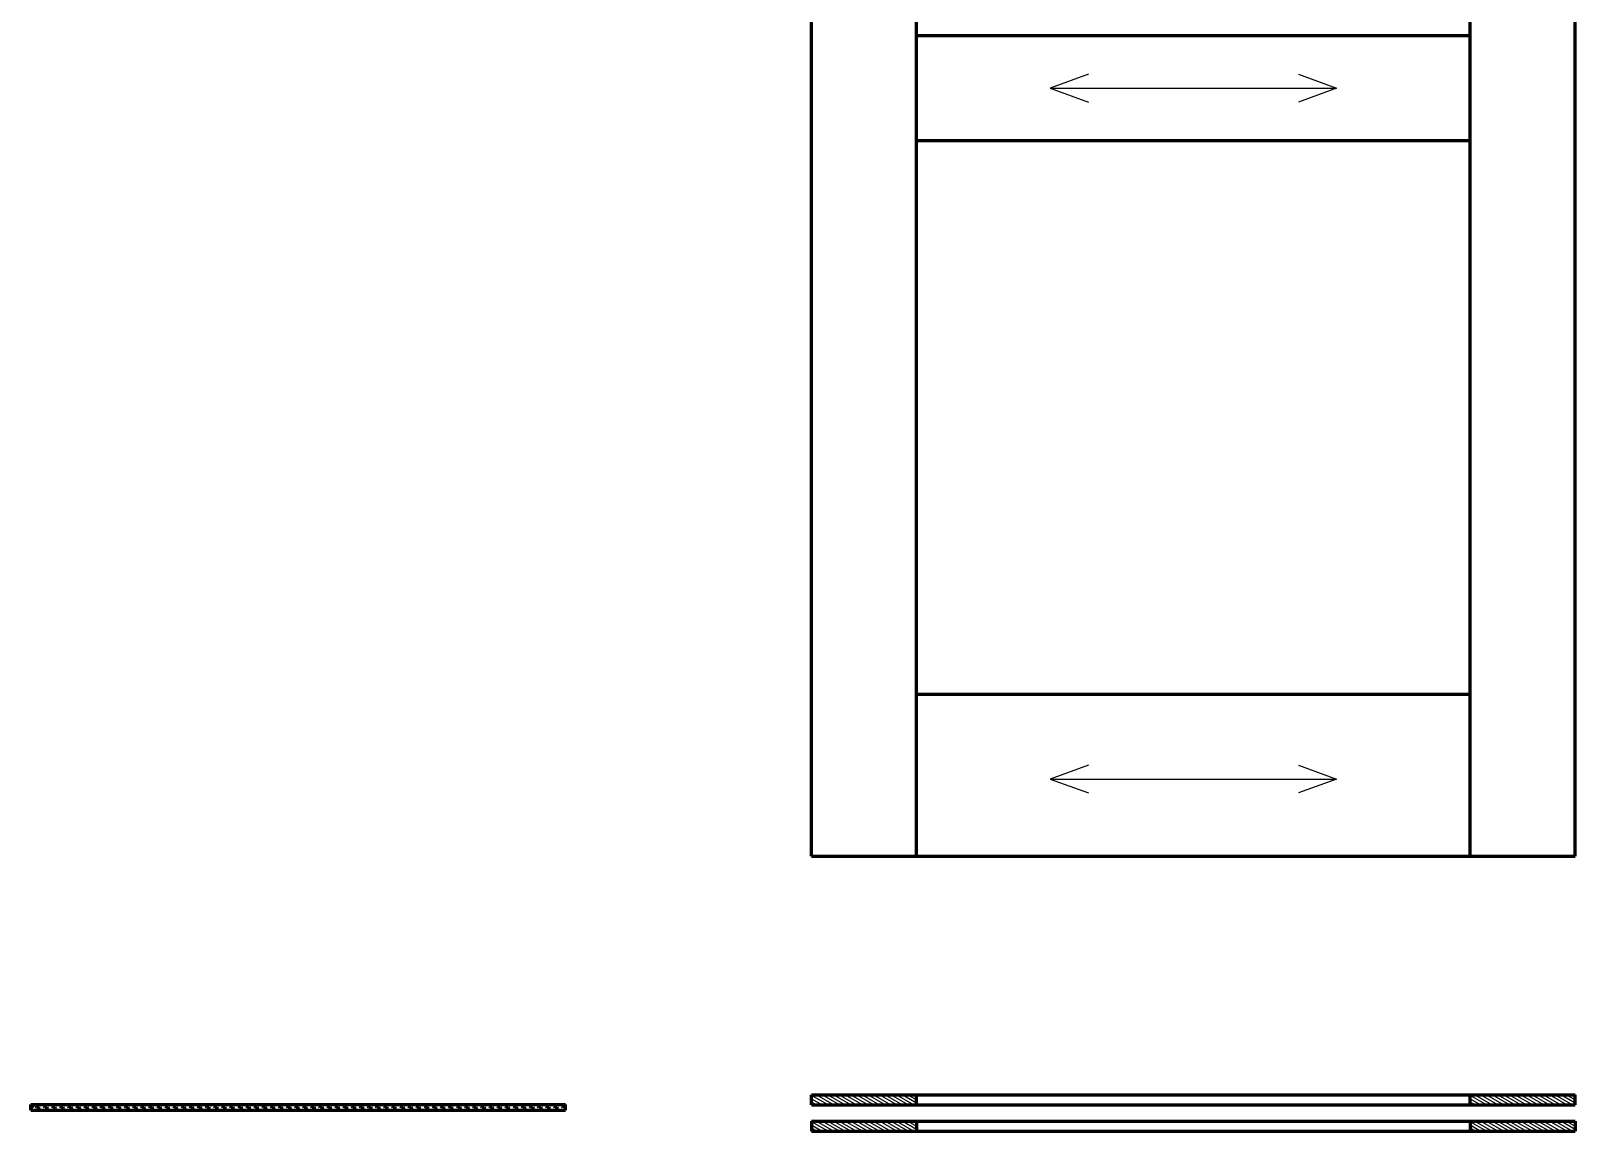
# Model space of a CAD drawing. Header units: inches. Extents: x -4554 to 14101, y -13650 to 2449.
# Drawn here: x -2918 to -1300, y -9888 to -8735 of the extents above; entities that cross this region are included whole.
import ezdxf

# ---------------------------------------------------------------- set-up
doc = ezdxf.new("R2010")
doc.units = ezdxf.units.IN
doc.layers.add('Слой1', color=7, linetype='Continuous')

# ---------------------------------------------------------------- blocks, each defined once
blk = doc.blocks.new('*B7')
at = {"layer": 'Слой1', "linetype": 'Continuous'}
for p, q in [((-2918, -9863.9), (-2914.5, -9860.3)), ((-2918, -9862.4), (-2915.9, -9860.3)), ((-2916.6, -9863.9), (-2914.5, -9861.7)), ((-2909.9, -9860), (-2913.4, -9863.5)), ((-2911.3, -9860), (-2913.4, -9862.1)), ((-2909.9, -9861.4), (-2912, -9863.5)), ((-2911.7, -9866), (-2908.1, -9862.5)), ((-2911.7, -9864.6), (-2909.5, -9862.5)), ((-2910.3, -9866), (-2908.1, -9863.9)), ((-2901.4, -9860), (-2905, -9863.5)), ((-2902.8, -9860), (-2905, -9862.1)), ((-2901.4, -9861.4), (-2903.5, -9863.5)), ((-2903.2, -9866), (-2899.6, -9862.5)), ((-2903.2, -9864.6), (-2901.1, -9862.5)), ((-2901.8, -9866), (-2899.6, -9863.9)), ((-2892.9, -9860), (-2896.5, -9863.5)), ((-2894.4, -9860), (-2896.5, -9862.1)), ((-2892.9, -9861.4), (-2895.1, -9863.5)), ((-2894.7, -9866), (-2891.2, -9862.5)), ((-2894.7, -9864.6), (-2892.6, -9862.5)), ((-2893.3, -9866), (-2891.2, -9863.9)), ((-2884.5, -9860), (-2888, -9863.5)), ((-2885.9, -9860), (-2888, -9862.1)), ((-2884.5, -9861.4), (-2886.6, -9863.5)), ((-2886.2, -9866), (-2882.7, -9862.5)), ((-2886.2, -9864.6), (-2884.1, -9862.5)), ((-2884.8, -9866), (-2882.7, -9863.9)), ((-2876, -9860), (-2879.5, -9863.5)), ((-2877.4, -9860), (-2879.5, -9862.1)), ((-2876, -9861.4), (-2878.1, -9863.5)), ((-2877.7, -9866), (-2874.2, -9862.5)), ((-2877.7, -9864.6), (-2875.6, -9862.5)), ((-2876.3, -9866), (-2874.2, -9863.9)), ((-2867.5, -9860), (-2871, -9863.5)), ((-2868.9, -9860), (-2871, -9862.1)), ((-2867.5, -9861.4), (-2869.6, -9863.5)), ((-2869.2, -9866), (-2865.7, -9862.5)), ((-2869.2, -9864.6), (-2867.1, -9862.5)), ((-2867.8, -9866), (-2865.7, -9863.9)), ((-2859, -9860), (-2862.5, -9863.5)), ((-2860.4, -9860), (-2862.5, -9862.1)), ((-2859, -9861.4), (-2861.1, -9863.5)), ((-2860.8, -9866), (-2857.2, -9862.5)), ((-2860.8, -9864.6), (-2858.6, -9862.5)), ((-2859.3, -9866), (-2857.2, -9863.9)), ((-2850.5, -9860), (-2854, -9863.5)), ((-2851.9, -9860), (-2854, -9862.1)), ((-2850.5, -9861.4), (-2852.6, -9863.5)), ((-2852.3, -9866), (-2848.7, -9862.5)), ((-2852.3, -9864.6), (-2850.1, -9862.5)), ((-2850.9, -9866), (-2848.7, -9863.9)), ((-2842, -9860), (-2845.6, -9863.5)), ((-2843.4, -9860), (-2845.6, -9862.1)), ((-2842, -9861.4), (-2844.1, -9863.5)), ((-2843.8, -9866), (-2840.2, -9862.5)), ((-2843.8, -9864.6), (-2841.7, -9862.5)), ((-2842.4, -9866), (-2840.2, -9863.9)), ((-2833.5, -9860), (-2837.1, -9863.5)), ((-2835, -9860), (-2837.1, -9862.1)), ((-2833.5, -9861.4), (-2835.7, -9863.5)), ((-2835.3, -9866), (-2831.8, -9862.5)), ((-2835.3, -9864.6), (-2833.2, -9862.5)), ((-2833.9, -9866), (-2831.8, -9863.9)), ((-2825.1, -9860), (-2828.6, -9863.5)), ((-2826.5, -9860), (-2828.6, -9862.1)), ((-2825.1, -9861.4), (-2827.2, -9863.5)), ((-2826.8, -9866), (-2823.3, -9862.5)), ((-2826.8, -9864.6), (-2824.7, -9862.5)), ((-2825.4, -9866), (-2823.3, -9863.9)), ((-2816.6, -9860), (-2820.1, -9863.5)), ((-2818, -9860), (-2820.1, -9862.1)), ((-2816.6, -9861.4), (-2818.7, -9863.5)), ((-2818.3, -9866), (-2814.8, -9862.5)), ((-2818.3, -9864.6), (-2816.2, -9862.5)), ((-2816.9, -9866), (-2814.8, -9863.9)), ((-2808.1, -9860), (-2811.6, -9863.5)), ((-2809.5, -9860), (-2811.6, -9862.1)), ((-2808.1, -9861.4), (-2810.2, -9863.5)), ((-2809.8, -9866), (-2806.3, -9862.5)), ((-2809.8, -9864.6), (-2807.7, -9862.5)), ((-2808.4, -9866), (-2806.3, -9863.9)), ((-2799.6, -9860), (-2803.1, -9863.5)), ((-2801, -9860), (-2803.1, -9862.1)), ((-2799.6, -9861.4), (-2801.7, -9863.5)), ((-2801.4, -9866), (-2797.8, -9862.5)), ((-2801.4, -9864.6), (-2799.2, -9862.5)), ((-2799.9, -9866), (-2797.8, -9863.9)), ((-2791.1, -9860), (-2794.6, -9863.5)), ((-2792.5, -9860), (-2794.6, -9862.1)), ((-2791.1, -9861.4), (-2793.2, -9863.5)), ((-2792.9, -9866), (-2789.3, -9862.5)), ((-2792.9, -9864.6), (-2790.7, -9862.5)), ((-2791.5, -9866), (-2789.3, -9863.9)), ((-2782.6, -9860), (-2786.2, -9863.5)), ((-2784, -9860), (-2786.2, -9862.1)), ((-2782.6, -9861.4), (-2784.7, -9863.5)), ((-2784.4, -9866), (-2780.8, -9862.5)), ((-2784.4, -9864.6), (-2782.3, -9862.5)), ((-2783, -9866), (-2780.8, -9863.9)), ((-2774.1, -9860), (-2777.7, -9863.5)), ((-2775.6, -9860), (-2777.7, -9862.1)), ((-2774.1, -9861.4), (-2776.3, -9863.5)), ((-2775.9, -9866), (-2772.4, -9862.5)), ((-2775.9, -9864.6), (-2773.8, -9862.5)), ((-2774.5, -9866), (-2772.4, -9863.9)), ((-2765.7, -9860), (-2769.2, -9863.5)), ((-2767.1, -9860), (-2769.2, -9862.1)), ((-2765.7, -9861.4), (-2767.8, -9863.5)), ((-2767.4, -9866), (-2763.9, -9862.5)), ((-2767.4, -9864.6), (-2765.3, -9862.5)), ((-2766, -9866), (-2763.9, -9863.9)), ((-2757.2, -9860), (-2760.7, -9863.5)), ((-2758.6, -9860), (-2760.7, -9862.1)), ((-2757.2, -9861.4), (-2759.3, -9863.5)), ((-2758.9, -9866), (-2755.4, -9862.5)), ((-2758.9, -9864.6), (-2756.8, -9862.5)), ((-2757.5, -9866), (-2755.4, -9863.9)), ((-2748.7, -9860), (-2752.2, -9863.5)), ((-2750.1, -9860), (-2752.2, -9862.1)), ((-2748.7, -9861.4), (-2750.8, -9863.5)), ((-2750.4, -9866), (-2746.9, -9862.5)), ((-2750.4, -9864.6), (-2748.3, -9862.5)), ((-2749, -9866), (-2746.9, -9863.9)), ((-2740.2, -9860), (-2743.7, -9863.5)), ((-2741.6, -9860), (-2743.7, -9862.1)), ((-2740.2, -9861.4), (-2742.3, -9863.5)), ((-2742, -9866), (-2738.4, -9862.5)), ((-2742, -9864.6), (-2739.8, -9862.5)), ((-2740.5, -9866), (-2738.4, -9863.9)), ((-2731.7, -9860), (-2735.3, -9863.5)), ((-2733.1, -9860), (-2735.3, -9862.1)), ((-2731.7, -9861.4), (-2733.8, -9863.5)), ((-2733.5, -9866), (-2729.9, -9862.5)), ((-2733.5, -9864.6), (-2731.4, -9862.5)), ((-2732.1, -9866), (-2729.9, -9863.9)), ((-2723.2, -9860), (-2726.8, -9863.5)), ((-2724.6, -9860), (-2726.8, -9862.1)), ((-2723.2, -9861.4), (-2725.4, -9863.5)), ((-2725, -9866), (-2721.5, -9862.5)), ((-2725, -9864.6), (-2722.9, -9862.5)), ((-2723.6, -9866), (-2721.5, -9863.9)), ((-2714.7, -9860), (-2718.3, -9863.5)), ((-2716.2, -9860), (-2718.3, -9862.1)), ((-2714.7, -9861.4), (-2716.9, -9863.5)), ((-2716.5, -9866), (-2713, -9862.5)), ((-2716.5, -9864.6), (-2714.4, -9862.5)), ((-2715.1, -9866), (-2713, -9863.9)), ((-2706.3, -9860), (-2709.8, -9863.5)), ((-2707.7, -9860), (-2709.8, -9862.1)), ((-2706.3, -9861.4), (-2708.4, -9863.5)), ((-2708, -9866), (-2704.5, -9862.5)), ((-2708, -9864.6), (-2705.9, -9862.5)), ((-2706.6, -9866), (-2704.5, -9863.9)), ((-2697.8, -9860), (-2701.3, -9863.5)), ((-2699.2, -9860), (-2701.3, -9862.1)), ((-2697.8, -9861.4), (-2699.9, -9863.5)), ((-2699.5, -9866), (-2696, -9862.5)), ((-2699.5, -9864.6), (-2697.4, -9862.5)), ((-2698.1, -9866), (-2696, -9863.9)), ((-2689.3, -9860), (-2692.8, -9863.5)), ((-2690.7, -9860), (-2692.8, -9862.1)), ((-2689.3, -9861.4), (-2691.4, -9863.5)), ((-2691, -9866), (-2687.5, -9862.5)), ((-2691, -9864.6), (-2688.9, -9862.5)), ((-2689.6, -9866), (-2687.5, -9863.9)), ((-2680.8, -9860), (-2684.3, -9863.5)), ((-2682.2, -9860), (-2684.3, -9862.1)), ((-2680.8, -9861.4), (-2682.9, -9863.5)), ((-2682.6, -9866), (-2679, -9862.5)), ((-2682.6, -9864.6), (-2680.4, -9862.5)), ((-2681.1, -9866), (-2679, -9863.9)), ((-2672.3, -9860), (-2675.9, -9863.5)), ((-2673.7, -9860), (-2675.9, -9862.1)), ((-2672.3, -9861.4), (-2674.4, -9863.5)), ((-2674.1, -9866), (-2670.5, -9862.5)), ((-2674.1, -9864.6), (-2672, -9862.5)), ((-2672.7, -9866), (-2670.5, -9863.9)), ((-2663.8, -9860), (-2667.4, -9863.5)), ((-2665.2, -9860), (-2667.4, -9862.1)), ((-2663.8, -9861.4), (-2666, -9863.5)), ((-2665.6, -9866), (-2662.1, -9862.5)), ((-2665.6, -9864.6), (-2663.5, -9862.5)), ((-2664.2, -9866), (-2662.1, -9863.9)), ((-2655.3, -9860), (-2658.9, -9863.5)), ((-2656.8, -9860), (-2658.9, -9862.1)), ((-2655.3, -9861.4), (-2657.5, -9863.5)), ((-2657.1, -9866), (-2653.6, -9862.5)), ((-2657.1, -9864.6), (-2655, -9862.5)), ((-2655.7, -9866), (-2653.6, -9863.9)), ((-2646.9, -9860), (-2650.4, -9863.5)), ((-2648.3, -9860), (-2650.4, -9862.1)), ((-2646.9, -9861.4), (-2649, -9863.5)), ((-2648.6, -9866), (-2645.1, -9862.5)), ((-2648.6, -9864.6), (-2646.5, -9862.5)), ((-2647.2, -9866), (-2645.1, -9863.9)), ((-2638.4, -9860), (-2641.9, -9863.5)), ((-2639.8, -9860), (-2641.9, -9862.1)), ((-2638.4, -9861.4), (-2640.5, -9863.5)), ((-2640.1, -9866), (-2636.6, -9862.5)), ((-2640.1, -9864.6), (-2638, -9862.5)), ((-2638.7, -9866), (-2636.6, -9863.9)), ((-2629.9, -9860), (-2633.4, -9863.5)), ((-2631.3, -9860), (-2633.4, -9862.1)), ((-2629.9, -9861.4), (-2632, -9863.5)), ((-2631.7, -9866), (-2628.1, -9862.5)), ((-2631.7, -9864.6), (-2629.5, -9862.5)), ((-2630.2, -9866), (-2628.1, -9863.9)), ((-2621.4, -9860), (-2624.9, -9863.5)), ((-2622.8, -9860), (-2624.9, -9862.1)), ((-2621.4, -9861.4), (-2623.5, -9863.5)), ((-2623.2, -9866), (-2619.6, -9862.5)), ((-2623.2, -9864.6), (-2621, -9862.5)), ((-2621.8, -9866), (-2619.6, -9863.9)), ((-2612.9, -9860), (-2616.5, -9863.5)), ((-2614.3, -9860), (-2616.5, -9862.1)), ((-2612.9, -9861.4), (-2615, -9863.5)), ((-2614.7, -9866), (-2611.1, -9862.5)), ((-2614.7, -9864.6), (-2612.6, -9862.5)), ((-2613.3, -9866), (-2611.1, -9863.9)), ((-2604.4, -9860), (-2608, -9863.5)), ((-2605.9, -9860), (-2608, -9862.1)), ((-2604.4, -9861.4), (-2606.6, -9863.5)), ((-2606.2, -9866), (-2602.7, -9862.5)), ((-2606.2, -9864.6), (-2604.1, -9862.5)), ((-2604.8, -9866), (-2602.7, -9863.9)), ((-2596, -9860), (-2599.5, -9863.5)), ((-2597.4, -9860), (-2599.5, -9862.1)), ((-2596, -9861.4), (-2598.1, -9863.5)), ((-2597.7, -9866), (-2594.2, -9862.5)), ((-2597.7, -9864.6), (-2595.6, -9862.5)), ((-2596.3, -9866), (-2594.2, -9863.9)), ((-2587.5, -9860), (-2591, -9863.5)), ((-2588.9, -9860), (-2591, -9862.1)), ((-2587.5, -9861.4), (-2589.6, -9863.5)), ((-2589.2, -9866), (-2585.7, -9862.5)), ((-2589.2, -9864.6), (-2587.1, -9862.5)), ((-2587.8, -9866), (-2585.7, -9863.9)), ((-2579, -9860), (-2582.5, -9863.5)), ((-2580.4, -9860), (-2582.5, -9862.1)), ((-2579, -9861.4), (-2581.1, -9863.5)), ((-2580.7, -9866), (-2577.2, -9862.5)), ((-2580.7, -9864.6), (-2578.6, -9862.5)), ((-2579.3, -9866), (-2577.2, -9863.9)), ((-2570.5, -9860), (-2574, -9863.5)), ((-2571.9, -9860), (-2574, -9862.1)), ((-2570.5, -9861.4), (-2572.6, -9863.5)), ((-2572.3, -9866), (-2568.7, -9862.5)), ((-2572.3, -9864.6), (-2570.1, -9862.5)), ((-2570.8, -9866), (-2568.7, -9863.9)), ((-2562, -9860), (-2565.5, -9863.5)), ((-2563.4, -9860), (-2565.5, -9862.1)), ((-2562, -9861.4), (-2564.1, -9863.5)), ((-2563.8, -9866), (-2560.2, -9862.5)), ((-2563.8, -9864.6), (-2561.6, -9862.5)), ((-2562.4, -9866), (-2560.2, -9863.9)), ((-2553.5, -9860), (-2557.1, -9863.5)), ((-2554.9, -9860), (-2557.1, -9862.1)), ((-2553.5, -9861.4), (-2555.6, -9863.5)), ((-2555.3, -9866), (-2551.7, -9862.5)), ((-2555.3, -9864.6), (-2553.2, -9862.5)), ((-2553.9, -9866), (-2551.7, -9863.9)), ((-2545, -9860), (-2548.6, -9863.5)), ((-2546.5, -9860), (-2548.6, -9862.1)), ((-2545, -9861.4), (-2547.2, -9863.5)), ((-2546.8, -9866), (-2543.3, -9862.5)), ((-2546.8, -9864.6), (-2544.7, -9862.5)), ((-2545.4, -9866), (-2543.3, -9863.9)), ((-2536.6, -9860), (-2540.1, -9863.5)), ((-2538, -9860), (-2540.1, -9862.1)), ((-2536.6, -9861.4), (-2538.7, -9863.5)), ((-2538.3, -9866), (-2534.8, -9862.5)), ((-2538.3, -9864.6), (-2536.2, -9862.5)), ((-2536.9, -9866), (-2534.8, -9863.9)), ((-2528.1, -9860), (-2531.6, -9863.5)), ((-2529.5, -9860), (-2531.6, -9862.1)), ((-2528.1, -9861.4), (-2530.2, -9863.5)), ((-2529.8, -9866), (-2526.3, -9862.5)), ((-2529.8, -9864.6), (-2527.7, -9862.5)), ((-2528.4, -9866), (-2526.3, -9863.9)), ((-2519.6, -9860), (-2523.1, -9863.5)), ((-2521, -9860), (-2523.1, -9862.1)), ((-2519.6, -9861.4), (-2521.7, -9863.5)), ((-2521.3, -9866), (-2517.8, -9862.5)), ((-2521.3, -9864.6), (-2519.2, -9862.5)), ((-2519.9, -9866), (-2517.8, -9863.9)), ((-2511.1, -9860), (-2514.6, -9863.5)), ((-2512.5, -9860), (-2514.6, -9862.1)), ((-2511.1, -9861.4), (-2513.2, -9863.5)), ((-2512.9, -9866), (-2509.3, -9862.5)), ((-2512.9, -9864.6), (-2510.7, -9862.5)), ((-2511.4, -9866), (-2509.3, -9863.9)), ((-2502.6, -9860), (-2506.1, -9863.5)), ((-2504, -9860), (-2506.1, -9862.1)), ((-2502.6, -9861.4), (-2504.7, -9863.5)), ((-2504.4, -9866), (-2500.8, -9862.5)), ((-2504.4, -9864.6), (-2502.2, -9862.5)), ((-2503, -9866), (-2500.8, -9863.9)), ((-2494.1, -9860), (-2497.7, -9863.5)), ((-2495.5, -9860), (-2497.7, -9862.1)), ((-2494.1, -9861.4), (-2496.2, -9863.5)), ((-2495.9, -9866), (-2492.4, -9862.5)), ((-2495.9, -9864.6), (-2493.8, -9862.5)), ((-2494.5, -9866), (-2492.4, -9863.9)), ((-2485.6, -9860), (-2489.2, -9863.5)), ((-2487.1, -9860), (-2489.2, -9862.1)), ((-2485.6, -9861.4), (-2487.8, -9863.5)), ((-2487.4, -9866), (-2483.9, -9862.5)), ((-2487.4, -9864.6), (-2485.3, -9862.5)), ((-2486, -9866), (-2483.9, -9863.9)), ((-2477.2, -9860), (-2480.7, -9863.5)), ((-2478.6, -9860), (-2480.7, -9862.1)), ((-2477.2, -9861.4), (-2479.3, -9863.5)), ((-2478.9, -9866), (-2475.4, -9862.5)), ((-2478.9, -9864.6), (-2476.8, -9862.5)), ((-2477.5, -9866), (-2475.4, -9863.9)), ((-2468.7, -9860), (-2472.2, -9863.5)), ((-2470.1, -9860), (-2472.2, -9862.1)), ((-2468.7, -9861.4), (-2470.8, -9863.5)), ((-2470.4, -9866), (-2466.9, -9862.5)), ((-2470.4, -9864.6), (-2468.3, -9862.5)), ((-2469, -9866), (-2466.9, -9863.9)), ((-2460.2, -9860), (-2463.7, -9863.5)), ((-2461.6, -9860), (-2463.7, -9862.1)), ((-2460.2, -9861.4), (-2462.3, -9863.5)), ((-2461.9, -9866), (-2458.4, -9862.5)), ((-2461.9, -9864.6), (-2459.8, -9862.5)), ((-2460.5, -9866), (-2458.4, -9863.9)), ((-2451.7, -9860), (-2455.2, -9863.5)), ((-2453.1, -9860), (-2455.2, -9862.1)), ((-2451.7, -9861.4), (-2453.8, -9863.5)), ((-2453.5, -9866), (-2449.9, -9862.5)), ((-2453.5, -9864.6), (-2451.3, -9862.5)), ((-2452, -9866), (-2449.9, -9863.9)), ((-2443.2, -9860), (-2446.8, -9863.5)), ((-2444.6, -9860), (-2446.8, -9862.1)), ((-2443.2, -9861.4), (-2445.3, -9863.5)), ((-2445, -9866), (-2441.4, -9862.5)), ((-2445, -9864.6), (-2442.9, -9862.5)), ((-2443.6, -9866), (-2441.4, -9863.9)), ((-2434.7, -9860), (-2438.3, -9863.5)), ((-2436.1, -9860), (-2438.3, -9862.1)), ((-2434.7, -9861.4), (-2436.9, -9863.5)), ((-2436.5, -9866), (-2433, -9862.5)), ((-2436.5, -9864.6), (-2434.4, -9862.5)), ((-2435.1, -9866), (-2433, -9863.9)), ((-2426.2, -9860), (-2429.8, -9863.5)), ((-2427.7, -9860), (-2429.8, -9862.1)), ((-2426.2, -9861.4), (-2428.4, -9863.5)), ((-2428, -9866), (-2424.5, -9862.5)), ((-2428, -9864.6), (-2425.9, -9862.5)), ((-2426.6, -9866), (-2424.5, -9863.9)), ((-2417.8, -9860), (-2421.3, -9863.5)), ((-2419.2, -9860), (-2421.3, -9862.1)), ((-2417.8, -9861.4), (-2419.9, -9863.5)), ((-2419.5, -9866), (-2416, -9862.5)), ((-2419.5, -9864.6), (-2417.4, -9862.5)), ((-2418.1, -9866), (-2416, -9863.9)), ((-2409.3, -9860), (-2412.8, -9863.5)), ((-2410.7, -9860), (-2412.8, -9862.1)), ((-2409.3, -9861.4), (-2411.4, -9863.5)), ((-2411, -9866), (-2407.5, -9862.5)), ((-2411, -9864.6), (-2408.9, -9862.5)), ((-2409.6, -9866), (-2407.5, -9863.9)), ((-2400.8, -9860), (-2404.3, -9863.5)), ((-2402.2, -9860), (-2404.3, -9862.1)), ((-2400.8, -9861.4), (-2402.9, -9863.5)), ((-2402.5, -9866), (-2399, -9862.5)), ((-2402.5, -9864.6), (-2400.4, -9862.5)), ((-2401.1, -9866), (-2399, -9863.9)), ((-2392.3, -9860), (-2395.8, -9863.5)), ((-2393.7, -9860), (-2395.8, -9862.1)), ((-2392.3, -9861.4), (-2394.4, -9863.5)), ((-2394.1, -9866), (-2390.5, -9862.5)), ((-2394.1, -9864.6), (-2391.9, -9862.5)), ((-2392.6, -9866), (-2390.5, -9863.9)), ((-2383.8, -9860), (-2387.4, -9863.5)), ((-2385.2, -9860), (-2387.4, -9862.1)), ((-2383.8, -9861.4), (-2385.9, -9863.5)), ((-2385.6, -9866), (-2382, -9862.5)), ((-2385.6, -9864.6), (-2383.5, -9862.5)), ((-2384.2, -9866), (-2382, -9863.9)), ((-2375.3, -9860), (-2378.9, -9863.5)), ((-2376.7, -9860), (-2378.9, -9862.1)), ((-2375.3, -9861.4), (-2377.5, -9863.5)), ((-2377.1, -9866), (-2373.6, -9862.5)), ((-2377.1, -9864.6), (-2375, -9862.5)), ((-2375.7, -9866), (-2373.6, -9863.9)), ((-2366.8, -9860), (-2370.4, -9863.5)), ((-2368.3, -9860), (-2370.4, -9862.1)), ((-2366.8, -9861.4), (-2369, -9863.5)), ((-2368.6, -9866), (-2365.1, -9862.5)), ((-2368.6, -9864.6), (-2366.5, -9862.5)), ((-2367.2, -9866), (-2365.1, -9863.9)), ((-2358.4, -9860), (-2361.9, -9863.5)), ((-2359.8, -9860), (-2361.9, -9862.1)), ((-2358.4, -9861.4), (-2360.5, -9863.5))]:
    blk.add_line(p, q, dxfattribs=at)
blk = doc.blocks.new('*B396')
at = {"layer": 'Слой1', "linetype": 'Continuous'}
for p, q in [((-2082.8, -9888), (-2100, -9878.1)), ((-2100, -9881.5), (-2088.8, -9888)), ((-2094.8, -9888), (-2100, -9885)), ((-2095, -9877.5), (-2076.8, -9888)), ((-2070.8, -9888), (-2089, -9877.5)), ((-2083, -9877.5), (-2064.8, -9888)), ((-2058.8, -9888), (-2077, -9877.5)), ((-2071, -9877.5), (-2052.8, -9888)), ((-2046.8, -9888), (-2065, -9877.5)), ((-2059, -9877.5), (-2040.8, -9888)), ((-2034.8, -9888), (-2053, -9877.5)), ((-2047, -9877.5), (-2028.8, -9888)), ((-2022.8, -9888), (-2041, -9877.5)), ((-2035, -9877.5), (-2016.8, -9888)), ((-2010.8, -9888), (-2029, -9877.5)), ((-2023, -9877.5), (-2004.8, -9888)), ((-1998.8, -9888), (-2017, -9877.5)), ((-2011, -9877.5), (-1992.8, -9888)), ((-1990, -9886.2), (-2005, -9877.5)), ((-1999, -9877.5), (-1990, -9882.7)), ((-1990, -9879.2), (-1993, -9877.5))]:
    blk.add_line(p, q, dxfattribs=at)
blk = doc.blocks.new('*B397')
at = {"layer": 'Слой1', "linetype": 'Continuous'}
for p, q in [((-1392.8, -9888), (-1410, -9878.1)), ((-1410, -9881.5), (-1398.8, -9888)), ((-1404.8, -9888), (-1410, -9885)), ((-1405, -9877.5), (-1386.8, -9888)), ((-1380.8, -9888), (-1399, -9877.5)), ((-1393, -9877.5), (-1374.8, -9888)), ((-1368.8, -9888), (-1387, -9877.5)), ((-1381, -9877.5), (-1362.8, -9888)), ((-1356.8, -9888), (-1375, -9877.5)), ((-1369, -9877.5), (-1350.8, -9888)), ((-1344.8, -9888), (-1363, -9877.5)), ((-1357, -9877.5), (-1338.8, -9888)), ((-1332.8, -9888), (-1351, -9877.5)), ((-1345, -9877.5), (-1326.8, -9888)), ((-1320.8, -9888), (-1339, -9877.5)), ((-1333, -9877.5), (-1314.8, -9888)), ((-1308.8, -9888), (-1327, -9877.5)), ((-1321, -9877.5), (-1302.8, -9888)), ((-1300, -9886.2), (-1315, -9877.5)), ((-1309, -9877.5), (-1300, -9882.7)), ((-1300, -9879.2), (-1303, -9877.5))]:
    blk.add_line(p, q, dxfattribs=at)
blk = doc.blocks.new('*B398')
at = {"layer": 'Слой1', "linetype": 'Continuous'}
for p, q in [((-2082.8, -9860.5), (-2100, -9850.6)), ((-2095, -9850), (-2076.8, -9860.5)), ((-2070.8, -9860.5), (-2089, -9850)), ((-2083, -9850), (-2064.8, -9860.5)), ((-2058.8, -9860.5), (-2077, -9850)), ((-2071, -9850), (-2052.8, -9860.5)), ((-2046.8, -9860.5), (-2065, -9850)), ((-2059, -9850), (-2040.8, -9860.5)), ((-2034.8, -9860.5), (-2053, -9850)), ((-2047, -9850), (-2028.8, -9860.5)), ((-2022.8, -9860.5), (-2041, -9850)), ((-2035, -9850), (-2016.8, -9860.5)), ((-2010.8, -9860.5), (-2029, -9850)), ((-2023, -9850), (-2004.8, -9860.5)), ((-1998.8, -9860.5), (-2017, -9850)), ((-2011, -9850), (-1992.8, -9860.5)), ((-1990, -9858.7), (-2005, -9850)), ((-1999, -9850), (-1990, -9855.2)), ((-1990, -9851.7), (-1993, -9850)), ((-2100, -9854), (-2088.8, -9860.5)), ((-2094.8, -9860.5), (-2100, -9857.5))]:
    blk.add_line(p, q, dxfattribs=at)
blk = doc.blocks.new('*B399')
at = {"layer": 'Слой1', "linetype": 'Continuous'}
for p, q in [((-1392.8, -9860.5), (-1410, -9850.6)), ((-1405, -9850), (-1386.8, -9860.5)), ((-1380.8, -9860.5), (-1399, -9850)), ((-1393, -9850), (-1374.8, -9860.5)), ((-1368.8, -9860.5), (-1387, -9850)), ((-1381, -9850), (-1362.8, -9860.5)), ((-1356.8, -9860.5), (-1375, -9850)), ((-1369, -9850), (-1350.8, -9860.5)), ((-1344.8, -9860.5), (-1363, -9850)), ((-1357, -9850), (-1338.8, -9860.5)), ((-1332.8, -9860.5), (-1351, -9850)), ((-1345, -9850), (-1326.8, -9860.5)), ((-1320.8, -9860.5), (-1339, -9850)), ((-1333, -9850), (-1314.8, -9860.5)), ((-1308.8, -9860.5), (-1327, -9850)), ((-1321, -9850), (-1302.8, -9860.5)), ((-1300, -9858.7), (-1315, -9850)), ((-1309, -9850), (-1300, -9855.2)), ((-1300, -9851.7), (-1303, -9850)), ((-1410, -9854), (-1398.8, -9860.5)), ((-1404.8, -9860.5), (-1410, -9857.5))]:
    blk.add_line(p, q, dxfattribs=at)

msp = doc.modelspace()

# ---------------------------------------------------------------- linework, layer by layer
at = {"layer": 'Слой1', "color": 7, "linetype": 'Continuous', "lineweight": 60}
for p, q in [((-2100, -9600), (-2100, -7500)), ((-1990, -9600), (-1990, -7500)), ((-1410, -9600), (-1410, -7500)), ((-1300, -9600), (-1300, -7500)), ((-1990, -8740), (-1410, -8740)), ((-1990, -8850), (-1410, -8850)), ((-1990, -9430), (-1410, -9430)), ((-2100, -9600), (-1300, -9600)), ((-2100, -9850), (-1300, -9850)), ((-2100, -9860.5), (-2100, -9850)), ((-1990, -9860.5), (-1990, -9850)), ((-1410, -9860.5), (-1410, -9850)), ((-1300, -9860.5), (-1300, -9850)), ((-2918, -9866), (-2918, -9860)), ((-2918, -9860), (-2358, -9860)), ((-2918, -9866), (-2358, -9866)), ((-2358, -9866), (-2358, -9860)), ((-2100, -9860.5), (-1300, -9860.5)), ((-2100, -9877.5), (-1300, -9877.5)), ((-2100, -9877.5), (-2100, -9888)), ((-1990, -9877.5), (-1990, -9888)), ((-1410, -9877.5), (-1410, -9888)), ((-1300, -9877.5), (-1300, -9888)), ((-2100, -9888), (-1300, -9888))]:
    msp.add_line(p, q, dxfattribs=at)
at = {"layer": 'Слой1', "linetype": 'Continuous'}
for p, q in [((-1810, -8780.4), (-1850, -8795)), ((-1590, -8780.4), (-1550, -8795)), ((-1850, -8795), (-1550, -8795)), ((-1850, -8795), (-1810, -8809.6)), ((-1550, -8795), (-1590, -8809.6)), ((-1810, -9504.4), (-1850, -9519)), ((-1590, -9504.4), (-1550, -9519)), ((-1850, -9519), (-1550, -9519)), ((-1850, -9519), (-1810, -9533.6)), ((-1550, -9519), (-1590, -9533.6))]:
    msp.add_line(p, q, dxfattribs=at)

# ---------------------------------------------------------------- block references
at = {"layer": 'Слой1'}
for name in ['*B398', '*B399', '*B7', '*B396', '*B397']:
    msp.add_blockref(name, (0, 0), dxfattribs=at)

doc.saveas('drawing.dxf')
